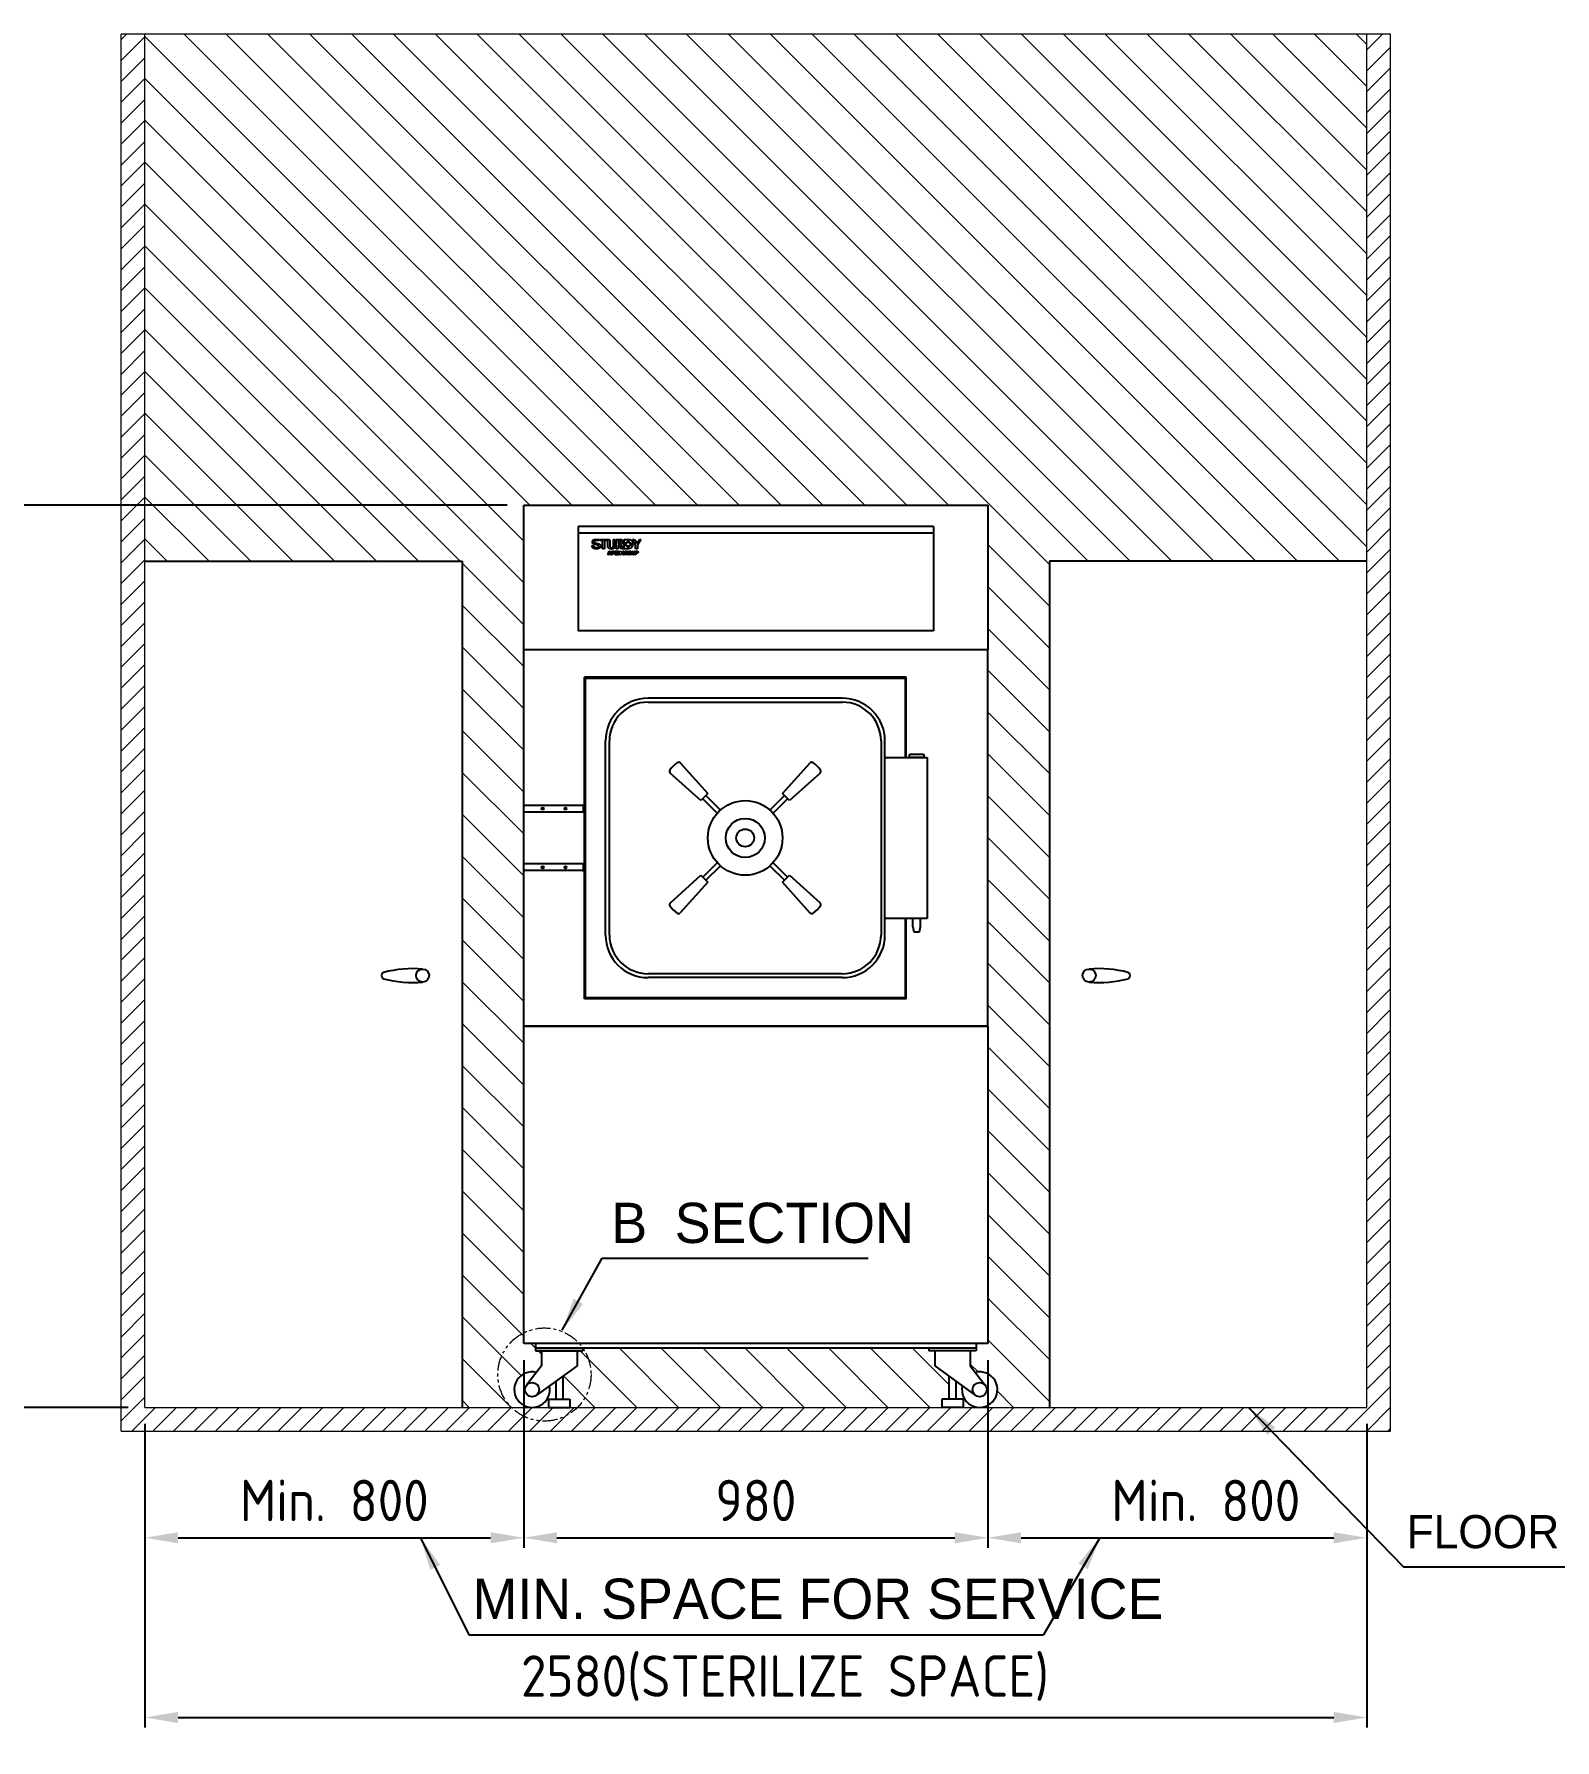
# Model space of a CAD drawing. Header units: millimetres. Extents: x -215875 to 27803, y -2277 to 9251.
# Drawn here: x 19072 to 22283, y 2044 to 5647 of the extents above; entities that cross this region are included whole.
import ezdxf

# ---------------------------------------------------------------- set-up
doc = ezdxf.new("R2010")
doc.units = ezdxf.units.MM
doc.header["$MEASUREMENT"] = 0
doc.linetypes.add('HIDDEN', pattern=[9.525, 6.35, -3.175])
doc.linetypes.add('PHANTOM2', pattern=[31.75, 15.875, -3.175, 3.175, -3.175, 3.175, -3.175])
doc.layers.get('0').update_dxf_attribs({"lineweight": 25})
for name, color, linetype, lineweight in [('D', 3, 'Continuous', 13), ('H', 2, 'HIDDEN', 15), ('S', 4, 'Continuous', 15)]:
    doc.layers.add(name, color=color, linetype=linetype, lineweight=lineweight)
doc.styles.get("Standard").update_dxf_attribs({"font": 'KAIU.TTF'})
doc.styles.add('STU25', font='isocp2.shx')
doc.dimstyles.new('STU25', dxfattribs={"dimscale": 35, "dimtxt": 2.5, "dimasz": 2, "dimexe": 0.6, "dimexo": 1, "dimgap": 1, "dimtad": 1, "dimdsep": 46, "dimtxsty": 'STU25', "dimcen": 2, "dimazin": 2, "dimtfac": 1, "dimtmove": 0, "dimatfit": 3, "dimfxl": 0, "dimtolj": 1, "dimtzin": 0, "dimarcsym": 0})
doc.dimstyles.new('STU25$7', dxfattribs={"dimscale": 35, "dimtxt": 2.5, "dimasz": 2, "dimexe": 1.25, "dimexo": 0.625, "dimgap": 1, "dimtad": 0, "dimdec": 4, "dimdsep": 46, "dimtxsty": 'STU25', "dimcen": 2.5, "dimazin": 2, "dimtfac": 1, "dimtdec": 4, "dimtmove": 0, "dimatfit": 3, "dimfxl": 0, "dimtolj": 1, "dimtzin": 0, "dimarcsym": 0})
pattern_1 = [(135, (204338.61, 3484.43), (-44.194174, -44.194174), [])]

# ---------------------------------------------------------------- blocks, each defined once
blk = doc.blocks.new('*D2')
at = {"layer": 'D', "color": 0, "lineweight": -2}
for p, q in [((19306.2, 2711.7), (19306.2, 2450.3)), ((20106.2, 2729.7), (20106.2, 2450.3)), ((19376.2, 2471.3), (20036.2, 2471.3))]:
    blk.add_line(p, q, dxfattribs=at)
at = {"layer": 'D', "color": 0}
for points in [[(19376.2, 2483), (19376.2, 2459.7), (19306.2, 2471.3)], [(20036.2, 2459.7), (20036.2, 2483), (20106.2, 2471.3)]]:
    blk.add_solid(points, dxfattribs=at)
at = {"layer": 'Defpoints', "color": 0}
for p in [(19306.2, 2746.7), (20106.2, 2764.7), (20106.2, 2471.3)]:
    blk.add_point(p, dxfattribs=at)
at = {"layer": 'D', "color": 0, "insert": (19706.2, 2550.1), "char_height": 87.5, "attachment_point": 5, "style": 'STU25'}
blk.add_mtext('\\A1;Min. 800', dxfattribs=at)
blk = doc.blocks.new('*D3')
at = {"layer": 'D', "color": 0, "lineweight": -2}
for p, q in [((21086.2, 2846.7), (21086.2, 2450.3)), ((21886.2, 2711.7), (21886.2, 2450.3)), ((21156.2, 2471.3), (21816.2, 2471.3))]:
    blk.add_line(p, q, dxfattribs=at)
at = {"layer": 'D', "color": 0}
for points in [[(21156.2, 2483), (21156.2, 2459.7), (21086.2, 2471.3)], [(21816.2, 2459.7), (21816.2, 2483), (21886.2, 2471.3)]]:
    blk.add_solid(points, dxfattribs=at)
at = {"layer": 'Defpoints', "color": 0}
for p in [(21086.2, 2881.7), (21886.2, 2746.7), (21886.2, 2471.3)]:
    blk.add_point(p, dxfattribs=at)
at = {"layer": 'D', "color": 0, "insert": (21546.2, 2550.1), "char_height": 87.5, "attachment_point": 5, "style": 'STU25'}
blk.add_mtext('\\A1;Min. 800', dxfattribs=at)
blk = doc.blocks.new('*D14')
at = {"layer": 'D', "color": 0, "lineweight": -2}
for p, q in [((20106.2, 2846.7), (20106.2, 2450.3)), ((21086.2, 2846.7), (21086.2, 2450.3)), ((20176.2, 2471.3), (21016.2, 2471.3))]:
    blk.add_line(p, q, dxfattribs=at)
at = {"layer": 'D', "color": 0}
for points in [[(20176.2, 2483), (20176.2, 2459.7), (20106.2, 2471.3)], [(21016.2, 2459.7), (21016.2, 2483), (21086.2, 2471.3)]]:
    blk.add_solid(points, dxfattribs=at)
at = {"layer": 'Defpoints', "color": 0}
for p in [(20106.2, 2881.7), (21086.2, 2881.7), (21086.2, 2471.3)]:
    blk.add_point(p, dxfattribs=at)
at = {"layer": 'D', "color": 0, "insert": (20596.2, 2550.1), "char_height": 87.5, "attachment_point": 5, "style": 'STU25'}
blk.add_mtext('\\A1;980', dxfattribs=at)
blk = doc.blocks.new('*D22')
at = {"layer": 'D', "color": 0, "lineweight": -2}
for p, q in [((20071.2, 4651.7), (19003.8, 4651.7)), ((19024.8, 4581.7), (19024.8, 2816.7)), ((19271.2, 2746.7), (19003.8, 2746.7))]:
    blk.add_line(p, q, dxfattribs=at)
at = {"layer": 'D', "color": 0}
for points in [[(19036.4, 4581.7), (19013.1, 4581.7), (19024.8, 4651.7)], [(19013.1, 2816.7), (19036.4, 2816.7), (19024.8, 2746.7)]]:
    blk.add_solid(points, dxfattribs=at)
at = {"layer": 'Defpoints', "color": 0}
for p in [(20106.2, 4651.7), (19024.8, 2746.7), (19306.2, 2746.7)]:
    blk.add_point(p, dxfattribs=at)
at = {"layer": 'D', "color": 0, "insert": (18946, 3699.2), "char_height": 87.5, "attachment_point": 5, "rotation": 90, "style": 'STU25'}
blk.add_mtext('\\A1;1905', dxfattribs=at)
blk = doc.blocks.new('*D24')
at = {"layer": 'D', "color": 0, "lineweight": -2}
for p, q in [((19306.2, 2711.7), (19306.2, 2070.8)), ((21886.2, 2711.7), (21886.2, 2070.8)), ((19376.2, 2091.8), (21816.2, 2091.8))]:
    blk.add_line(p, q, dxfattribs=at)
at = {"layer": 'D', "color": 0}
for points in [[(19376.2, 2103.5), (19376.2, 2080.2), (19306.2, 2091.8)], [(21816.2, 2080.2), (21816.2, 2103.5), (21886.2, 2091.8)]]:
    blk.add_solid(points, dxfattribs=at)
at = {"layer": 'Defpoints', "color": 0}
for p in [(19306.2, 2746.7), (21886.2, 2746.7), (21886.2, 2091.8)]:
    blk.add_point(p, dxfattribs=at)
at = {"layer": 'D', "color": 0, "insert": (20657.6, 2175), "char_height": 87.5, "attachment_point": 5, "style": 'STU25'}
blk.add_mtext('\\A1;{\\Fisocp2.shx;2580(STERILIZE SPACE)', dxfattribs=at)

msp = doc.modelspace()

# ---------------------------------------------------------------- hatches: boundary and pattern name
at = {"layer": 'D', "ltscale": 10}
h = msp.add_hatch(dxfattribs=at)
h.set_pattern_fill('ANSI31', color=256, scale=500, angle=90, style=0)
h.set_pattern_definition(pattern_1)
h.paths.add_polyline_path([(21886.195, 4756.7), (21886.195, 5646.7), (19306.195, 5646.7), (19306.195, 4533.635), (19976.195, 4533.635), (19976.195, 2746.7), (20123.695, 2746.7, -1.1342424), (20133.019, 2820.523), (20143.695, 2834.2), (20143.695, 2866.2), (20131.195, 2866.2), (20131.195, 2871.7), (20131.195, 2881.7), (20106.195, 2881.7), (20106.195, 3551.7), (20106.195, 3882.2), (20106.195, 3949.2), (20106.195, 4016.2), (20106.195, 4346.7), (20106.195, 4651.7), (21086.195, 4651.7), (21086.195, 4346.7), (21086.195, 3551.7), (21086.195, 2881.7), (21061.195, 2881.7), (21061.195, 2871.7), (21061.195, 2866.2), (21048.695, 2866.2), (21048.695, 2834.2), (21059.372, 2820.523, -1.1342424), (21068.695, 2746.7), (21216.195, 2746.7), (21216.195, 4533.635), (21886.195, 4533.635), (21886.195, 4746.7)])
h = msp.add_hatch(dxfattribs=at)
h.set_pattern_fill('ANSI31', color=256, scale=500, angle=90, style=0)
h.set_pattern_definition(pattern_1)
h.paths.add_polyline_path([(21003.695, 2763.7), (21003.695, 2812.571), (20973.695, 2834.2), (20973.695, 2866.2), (20961.195, 2866.2), (20961.195, 2871.7), (20231.195, 2871.7), (20231.195, 2866.2), (20218.695, 2866.2), (20218.695, 2834.2), (20188.695, 2812.571), (20188.695, 2763.7), (20203.695, 2763.7), (20203.695, 2746.7), (20988.695, 2746.7), (20988.695, 2763.7)])
at = {"layer": 'H'}
h = msp.add_hatch(dxfattribs=at)
h.set_pattern_fill('ANSI31', color=256, scale=250, style=0)
h.set_pattern_definition([(45, (216401.17, 3111.028), (-22.097087, 22.097087), [])])
h.paths.add_polyline_path([(21936.195, 2696.7), (21936.195, 5646.7), (21886.195, 5646.7), (21886.195, 2746.7), (20203.695, 2746.7), (20158.695, 2746.7), (19306.195, 2746.7), (19306.195, 5646.7), (19256.195, 5646.7), (19256.195, 2696.7)])

# ---------------------------------------------------------------- linework, layer by layer
for p, q in [((20106.195, 4651.7), (21086.195, 4651.7)), ((20106.195, 4346.7), (20106.195, 4651.7)), ((21086.195, 4651.7), (21086.195, 4346.7)), ((20221.195, 4606.7), (20221.195, 4386.7)), ((20971.195, 4606.7), (20221.195, 4606.7)), ((20971.195, 4592.693), (20221.195, 4592.693)), ((20324.255, 4575.827), (20324.253, 4571.96)), ((20328.944, 4575.827), (20324.255, 4575.827)), ((20328.944, 4571.995), (20328.944, 4575.827)), ((20971.195, 4606.7), (20971.195, 4386.7)), ((20283.74, 4547.308), (20286.382, 4554.811)), ((20284.834, 4547.308), (20283.74, 4547.308)), ((20285.601, 4549.424), (20284.834, 4547.308)), ((20289.023, 4549.424), (20285.601, 4549.424)), ((20287.205, 4554.064), (20285.856, 4550.212)), ((20285.856, 4550.212), (20288.739, 4550.212)), ((20286.382, 4554.811), (20288.157, 4554.811)), ((20287.39, 4554.064), (20287.205, 4554.064)), ((20288.739, 4550.212), (20287.39, 4554.064)), ((20288.157, 4554.811), (20290.841, 4547.308)), ((20289.762, 4547.308), (20289.023, 4549.424)), ((20290.841, 4547.308), (20289.762, 4547.308)), ((20298.27, 4547.308), (20298.27, 4554.811)), ((20298.27, 4554.811), (20303.738, 4554.811)), ((20303.738, 4547.308), (20298.27, 4547.308)), ((20303.738, 4554.011), (20299.364, 4554.011)), ((20299.364, 4554.011), (20299.364, 4551.675)), ((20299.364, 4551.675), (20303.411, 4551.675)), ((20303.411, 4550.876), (20299.364, 4550.876)), ((20299.364, 4550.876), (20299.364, 4548.108)), ((20299.364, 4548.108), (20303.738, 4548.108)), ((20303.411, 4551.675), (20303.411, 4550.876)), ((20303.738, 4554.811), (20303.738, 4554.011)), ((20303.738, 4548.108), (20303.738, 4547.308)), ((20304.037, 4547.308), (20306.65, 4551.075)), ((20305.287, 4547.308), (20304.037, 4547.308)), ((20306.65, 4551.075), (20304.052, 4554.811)), ((20304.052, 4554.811), (20305.273, 4554.811)), ((20305.273, 4554.811), (20307.247, 4551.865)), ((20307.261, 4550.276), (20305.287, 4547.308)), ((20307.247, 4551.865), (20309.264, 4554.811)), ((20309.249, 4547.308), (20307.261, 4550.276)), ((20310.471, 4554.811), (20307.858, 4551.086)), ((20307.858, 4551.086), (20310.499, 4547.308)), ((20310.499, 4547.308), (20309.249, 4547.308)), ((20309.264, 4554.811), (20310.471, 4554.811)), ((20324.253, 4571.96), (20320.552, 4571.952)), ((20320.552, 4571.952), (20320.552, 4567.328)), ((20320.552, 4567.328), (20324.277, 4567.328)), ((20324.277, 4567.328), (20324.277, 4563.603)), ((20324.277, 4563.603), (20328.923, 4563.603)), ((20328.923, 4563.603), (20328.923, 4567.349)), ((20328.923, 4567.349), (20332.734, 4567.349)), ((20332.734, 4571.995), (20328.944, 4571.995)), ((20332.734, 4567.349), (20332.734, 4571.995)), ((19306.195, 4533.635), (19976.195, 4533.635)), ((19976.195, 4533.635), (19976.195, 2746.7)), ((21216.195, 4533.635), (21216.195, 2746.7)), ((21886.195, 4533.635), (21216.195, 4533.635)), ((20971.195, 4386.7), (20221.195, 4386.7)), ((21086.195, 4346.7), (20106.195, 4346.7)), ((21086.195, 4346.7), (20106.195, 4346.7)), ((20106.195, 3551.7), (20106.195, 4346.7)), ((21086.195, 3551.7), (21086.195, 4346.7)), ((20913.195, 4288.7), (20234.195, 4288.7)), ((20234.195, 3609.7), (20234.195, 4288.7)), ((20913.195, 4119.2), (20913.195, 4288.7)), ((20778.695, 4244.2), (20368.695, 4244.2)), ((20368.695, 4235.9), (20778.695, 4235.9)), ((20278.695, 3744.2), (20278.695, 4154.2)), ((20286.995, 3744.2), (20286.995, 4154.2)), ((20860.395, 4154.2), (20860.395, 3744.2)), ((20868.695, 3744.2), (20868.695, 4154.2)), ((20436.627, 4107.482), (20494.963, 4042.782)), ((20652.428, 4042.782), (20710.764, 4107.482)), ((20868.695, 4119.2), (20958.195, 4119.2)), ((20920.695, 4125.7), (20921.195, 4126.2)), ((20920.695, 4119.7), (20920.695, 4125.7)), ((20921.195, 4119.2), (20920.695, 4119.7)), ((20921.195, 4126.2), (20950.195, 4126.2)), ((20950.195, 4119.2), (20921.195, 4119.2)), ((20950.195, 4126.2), (20950.695, 4125.7)), ((20950.695, 4119.7), (20950.195, 4119.2)), ((20950.695, 4125.7), (20950.695, 4119.7)), ((20958.195, 4119.2), (20958.195, 3779.2)), ((20480.114, 4027.932), (20415.414, 4086.269)), ((20731.977, 4086.269), (20667.277, 4027.932)), ((20494.963, 4042.782), (20480.114, 4027.932)), ((20521.471, 4008.142), (20490.897, 4038.716)), ((20656.493, 4038.716), (20625.92, 4008.142)), ((20667.277, 4027.932), (20652.428, 4042.782)), ((20106.195, 3882.2), (20106.195, 4016.2)), ((20106.195, 4004.2), (20234.195, 4004.2)), ((20108.195, 4018.2), (20230.195, 4018.2)), ((20232.195, 4004.2), (20232.195, 4016.2)), ((20484.18, 4031.998), (20514.753, 4001.425)), ((20632.637, 4001.425), (20663.211, 4031.998)), ((20234.195, 3894.2), (20106.195, 3894.2)), ((20232.195, 3882.2), (20232.195, 3894.2)), ((20514.753, 3896.976), (20484.18, 3866.402)), ((20663.211, 3866.402), (20632.637, 3896.976)), ((20230.195, 3880.2), (20108.195, 3880.2)), ((20415.798, 3812.478), (20480.114, 3870.468)), ((20494.963, 3855.619), (20436.627, 3790.919)), ((20480.114, 3870.468), (20494.963, 3855.619)), ((20490.897, 3859.685), (20521.471, 3890.258)), ((20625.92, 3890.258), (20656.493, 3859.685)), ((20652.428, 3855.619), (20667.277, 3870.468)), ((20710.417, 3791.303), (20652.428, 3855.619)), ((20667.277, 3870.468), (20731.977, 3812.132)), ((20958.195, 3779.2), (20868.695, 3779.2)), ((20913.195, 3609.7), (20913.195, 3779.2)), ((20927.695, 3761.2), (20927.695, 3779.2)), ((20927.695, 3761.2), (20929.695, 3751.2)), ((20929.695, 3751.2), (20941.695, 3751.2)), ((20941.695, 3751.2), (20943.695, 3761.2)), ((20943.695, 3761.2), (20943.695, 3779.2)), ((20778.695, 3662.5), (20368.695, 3662.5)), ((20778.695, 3654.2), (20368.695, 3654.2)), ((20913.195, 3609.7), (20234.195, 3609.7)), ((21086.195, 3551.7), (20106.195, 3551.7)), ((20106.195, 3551.7), (21086.195, 3551.7)), ((20106.195, 2881.7), (20106.195, 3551.7)), ((21086.195, 3551.7), (21086.195, 2881.7)), ((21086.195, 2881.7), (20106.195, 2881.7)), ((20131.195, 2881.7), (20131.195, 2871.7)), ((21061.195, 2871.7), (20131.195, 2871.7)), ((20131.195, 2871.7), (20231.195, 2871.7)), ((20131.195, 2871.7), (20131.195, 2866.2)), ((20131.195, 2866.2), (20231.195, 2866.2)), ((20143.695, 2866.2), (20143.695, 2834.2)), ((20218.695, 2866.2), (20218.695, 2834.2)), ((20231.195, 2871.7), (20231.195, 2866.2)), ((21061.195, 2871.7), (20961.195, 2871.7)), ((20961.195, 2871.7), (20961.195, 2866.2)), ((21061.195, 2866.2), (20961.195, 2866.2)), ((20973.695, 2866.2), (20973.695, 2834.2)), ((21048.695, 2866.2), (21048.695, 2834.2)), ((21061.195, 2881.7), (21061.195, 2871.7)), ((21061.195, 2871.7), (21061.195, 2866.2)), ((20143.695, 2834.2), (20111.871, 2793.43)), ((20218.695, 2834.2), (20132.468, 2772.033)), ((20188.695, 2812.571), (20188.695, 2763.7)), ((20973.695, 2834.2), (21059.923, 2772.033)), ((21003.695, 2812.571), (21003.695, 2763.7)), ((21048.695, 2834.2), (21080.52, 2793.43)), ((20173.695, 2801.757), (20173.695, 2763.7)), ((21018.695, 2801.757), (21018.695, 2763.7)), ((20158.695, 2763.7), (20158.695, 2746.7)), ((20158.695, 2763.7), (20203.695, 2763.7)), ((20158.695, 2746.7), (20203.695, 2746.7)), ((20203.695, 2763.7), (20203.695, 2746.7)), ((21033.695, 2763.7), (20988.695, 2763.7)), ((20988.695, 2763.7), (20988.695, 2746.7)), ((21033.695, 2746.7), (20988.695, 2746.7)), ((21033.695, 2763.7), (21033.695, 2746.7))]:
    msp.add_line(p, q)
msp.add_lwpolyline([(20911.195, 3779.2), (20911.195, 3611.7), (20236.195, 3611.7), (20236.195, 4286.7), (20911.195, 4286.7), (20911.195, 4119.2)])
for centre, radius in [((20146.195, 4011.2), 2.25), ((20194.195, 4011.2), 2.25), ((20573.695, 3949.2), 78.75), ((20573.695, 3949.2), 41.25), ((20573.695, 3949.2), 18.75), ((20146.195, 3887.2), 2.25), ((20194.195, 3887.2), 2.25), ((19892.572, 3658.533), 13.838), ((21299.819, 3658.533), 13.838), ((20123.695, 2784.2), 15), ((21068.695, 2784.2), 15)]:
    msp.add_circle(centre, radius)
for centre, radius, start, end in [((20368.695, 4154.2), 90, 90, 180), ((20368.695, 4154.2), 81.7, 90, 180), ((20778.695, 4154.2), 90, 0, 90), ((20778.695, 4154.2), 81.7, 0, 90), ((20461.215, 4061.681), 55.773, 123.647115, 146.352885), ((20433.087, 4103.942), 5.007, 39.078128, 123.647115), ((20714.304, 4103.942), 5.007, 56.352885, 135), ((20686.176, 4061.681), 55.773, 33.647115, 56.352885), ((20418.954, 4089.809), 5.007, 146.352885, 225), ((20728.437, 4089.809), 5.007, 309.078128, 33.647115), ((20108.195, 4016.2), 2, 90, 180), ((20230.195, 4016.2), 2, 0, 90), ((20108.195, 3882.2), 2, 180, 270), ((20230.195, 3882.2), 2, 270, 0), ((20418.954, 3808.592), 5.007, 129.078078, 213.647115), ((20461.215, 3836.72), 55.773, 213.647115, 236.352885), ((20433.087, 3794.459), 5.007, 236.352885, 315), ((20714.304, 3794.459), 5.007, 219.078078, 303.647115), ((20686.176, 3836.72), 55.773, 303.647115, 326.352885), ((20728.437, 3808.592), 5.007, 326.352885, 45), ((20368.695, 3744.2), 90, 180, 270), ((20368.695, 3744.2), 81.7, 180, 270), ((20778.695, 3744.2), 90, 270, 0), ((20778.695, 3744.2), 81.7, 270, 0), ((19813.556, 3658.533), 7.438, 92.871294, 267.128706), ((19872.942, 3420.651), 252.485, 85.540935, 104.343446), ((19872.942, 3896.416), 252.485, 255.656554, 274.459065), ((21319.449, 3420.651), 252.485, 75.656554, 94.459065), ((21319.449, 3896.416), 252.485, 265.540935, 284.343446), ((21378.835, 3658.533), 7.438, 272.871294, 87.128706), ((20123.695, 2784.2), 37.5, 75.603503, 12.212234), ((21068.695, 2784.2), 37.5, 167.787766, 104.396497)]:
    msp.add_arc(centre, radius, start, end)
for points, knots in [([(20251.296, 4572.693), (20251.142, 4573.184), (20251.065, 4573.683), (20251.065, 4574.193), (20251.065, 4575.174), (20251.296, 4576.023), (20251.76, 4576.742)], [15, 15, 15, 15, 16, 16, 16, 17, 17, 17, 17]), ([(20255.315, 4575.828), (20255.058, 4575.501), (20254.929, 4575.092), (20254.929, 4574.602), (20254.929, 4573.91), (20255.17, 4573.371), (20255.655, 4572.979)], [25, 25, 25, 25, 26, 26, 26, 27, 27, 27, 27]), ([(20255.948, 4579.515), (20256.917, 4579.741), (20258.237, 4579.748), (20259.226, 4579.748), (20260.38, 4579.748), (20264.58, 4579.748), (20264.58, 4579.748)], [19, 19, 19, 19, 20, 20, 20, 21, 21, 21, 21]), ([(20309.995, 4571.808), (20310.653, 4572.556), (20310.987, 4573.4), (20310.987, 4574.343), (20310.987, 4575.162), (20310.718, 4575.813), (20310.186, 4576.294)], [2, 2, 2, 2, 3, 3, 3, 4, 4, 4, 4]), ([(20314.438, 4577.437), (20314.9, 4576.659), (20315.133, 4575.78), (20315.133, 4574.801), (20315.133, 4573.633), (20314.793, 4572.529), (20314.121, 4571.491)], [4, 4, 4, 4, 5, 5, 5, 6, 6, 6, 6]), ([(20262.658, 4559.867), (20261.607, 4559.64), (20260.534, 4559.526), (20259.443, 4559.526), (20258.185, 4559.526), (20257, 4559.663), (20255.888, 4559.935)], [39, 39, 39, 39, 40, 40, 40, 41, 41, 41, 41]), ([(20257.511, 4562.538), (20258.18, 4562.384), (20258.907, 4562.306), (20259.69, 4562.306), (20260.534, 4562.306), (20261.256, 4562.393), (20261.854, 4562.566)], [3, 3, 3, 3, 4, 4, 4, 5, 5, 5, 5]), ([(20264.11, 4564.174), (20264.276, 4564.529), (20264.358, 4564.887), (20264.358, 4565.251), (20264.358, 4565.996), (20264.168, 4566.546), (20263.786, 4566.901)], [7, 7, 7, 7, 8, 8, 8, 9, 9, 9, 9]), ([(20267.96, 4567.159), (20268.135, 4566.65), (20268.223, 4566.14), (20268.223, 4565.633), (20268.223, 4564.542), (20267.97, 4563.61), (20267.465, 4562.839)], [35, 35, 35, 35, 36, 36, 36, 37, 37, 37, 37]), ([(20295.863, 4560.141), (20294.767, 4559.567), (20293.375, 4559.279), (20291.695, 4559.279), (20290.038, 4559.279), (20288.619, 4559.547), (20287.43, 4560.08)], [13, 13, 13, 13, 14, 14, 14, 15, 15, 15, 15]), ([(20288.845, 4563.092), (20289.599, 4562.37), (20290.573, 4562.009), (20291.769, 4562.009), (20292.948, 4562.009), (20293.886, 4562.366), (20294.583, 4563.078)], [5, 5, 5, 5, 6, 6, 6, 7, 7, 7, 7]), ([(20313.994, 4552.896), (20313.994, 4553.538), (20314.576, 4554.885), (20316.863, 4554.885), (20319.078, 4554.885), (20319.717, 4553.601), (20319.717, 4552.886)], [2, 2, 2, 2, 3, 3, 3, 4, 4, 4, 4]), ([(20318.624, 4552.886), (20318.624, 4553.917), (20317.431, 4554.096), (20316.863, 4554.096), (20316.281, 4554.096), (20315.088, 4553.917), (20315.088, 4552.875)], [5, 5, 5, 5, 6, 6, 6, 7, 7, 7, 7]), ([(20315.088, 4549.234), (20315.088, 4548.171), (20316.281, 4548.003), (20316.863, 4548.003), (20317.431, 4548.003), (20318.624, 4548.171), (20318.624, 4549.234)], [8, 8, 8, 8, 9, 9, 9, 10, 10, 10, 10]), ([(20328, 4552.896), (20328, 4553.57), (20328.582, 4554.885), (20330.868, 4554.885), (20333.084, 4554.885), (20333.723, 4553.57), (20333.723, 4552.886)], [2, 2, 2, 2, 3, 3, 3, 4, 4, 4, 4]), ([(20332.629, 4552.875), (20332.629, 4553.927), (20331.436, 4554.096), (20330.868, 4554.096), (20330.286, 4554.096), (20329.093, 4553.927), (20329.093, 4552.875)], [0, 0, 0, 0, 1, 1, 1, 2, 2, 2, 2]), ([(20329.093, 4549.234), (20329.093, 4548.171), (20330.286, 4548.003), (20330.868, 4548.003), (20331.436, 4548.003), (20332.629, 4548.171), (20332.629, 4549.234)], [3, 3, 3, 3, 4, 4, 4, 5, 5, 5, 5]), ([(20336.025, 4549.234), (20336.025, 4548.171), (20337.232, 4548.003), (20337.8, 4548.003), (20338.382, 4548.003), (20339.575, 4548.171), (20339.575, 4549.234)], [4, 4, 4, 4, 5, 5, 5, 6, 6, 6, 6])]:
    msp.add_open_spline(points, degree=3, knots=knots)
for points in [[(20251.76, 4576.742), (20252.224, 4577.459), (20252.837, 4578.054), (20253.599, 4578.527)], [(20253.599, 4578.527), (20254.362, 4578.999), (20254.98, 4579.286), (20255.948, 4579.515)], [(20256.29, 4576.605), (20255.897, 4576.413), (20255.573, 4576.156), (20255.315, 4575.828)], [(20257.569, 4576.94), (20257.098, 4576.842), (20256.681, 4576.796), (20256.29, 4576.605)], [(20264.567, 4577.033), (20264.567, 4577.033), (20258.204, 4577.072), (20257.569, 4576.94)], [(20264.58, 4579.748), (20264.58, 4579.748), (20264.567, 4577.033), (20264.567, 4577.033)], [(20265.759, 4576.992), (20265.759, 4576.992), (20265.759, 4579.748), (20265.759, 4579.748)], [(20265.759, 4579.748), (20265.759, 4579.748), (20284.193, 4579.748), (20284.193, 4579.748)], [(20272.135, 4576.992), (20272.135, 4576.992), (20265.759, 4576.992), (20265.759, 4576.992)], [(20272.135, 4559.779), (20272.135, 4559.779), (20272.135, 4576.992), (20272.135, 4576.992)], [(20281.319, 4576.992), (20281.319, 4576.992), (20276.283, 4576.992), (20276.283, 4576.992)], [(20276.283, 4576.992), (20276.283, 4576.992), (20276.283, 4559.779), (20276.283, 4559.779)], [(20281.868, 4576.992), (20281.868, 4576.992), (20281.319, 4576.992), (20281.319, 4576.992)], [(20283.107, 4576.619), (20282.477, 4577.089), (20281.868, 4576.992), (20281.868, 4576.992)], [(20283.571, 4575.517), (20283.506, 4575.971), (20283.372, 4576.421), (20283.107, 4576.619)], [(20283.571, 4579.748), (20283.571, 4579.748), (20284.969, 4579.748), (20284.969, 4579.748)], [(20283.571, 4567.523), (20283.571, 4567.523), (20283.571, 4571.984), (20283.571, 4575.517)], [(20284.969, 4579.748), (20284.969, 4579.748), (20286.122, 4579.824), (20287.015, 4578.835)], [(20287.015, 4578.835), (20287.83, 4577.933), (20287.72, 4576.823), (20287.72, 4576.823)], [(20287.72, 4576.823), (20287.72, 4576.823), (20287.72, 4567.495), (20287.72, 4567.495)], [(20295.63, 4567.199), (20295.63, 4567.199), (20295.63, 4579.748), (20295.63, 4579.748)], [(20295.63, 4579.748), (20295.63, 4579.748), (20299.251, 4579.748), (20299.251, 4579.748)], [(20299.251, 4579.748), (20299.251, 4579.748), (20299.251, 4567.483), (20299.251, 4567.483)], [(20301.59, 4559.779), (20301.59, 4559.779), (20301.59, 4579.748), (20301.59, 4579.748)], [(20301.59, 4579.748), (20301.59, 4579.748), (20309.053, 4579.748), (20309.053, 4579.748)], [(20306.942, 4577.017), (20306.942, 4577.017), (20305.496, 4577.017), (20305.496, 4577.017)], [(20305.496, 4577.017), (20305.496, 4577.017), (20305.496, 4570.686), (20305.496, 4570.686)], [(20310.186, 4576.294), (20309.655, 4576.774), (20308.572, 4577.017), (20306.942, 4577.017)], [(20309.053, 4579.748), (20310.583, 4579.748), (20311.745, 4579.557), (20312.546, 4579.177)], [(20312.546, 4579.177), (20313.343, 4578.793), (20313.975, 4578.214), (20314.438, 4577.437)], [(20318.156, 4579.748), (20318.156, 4579.748), (20323.024, 4579.724), (20324.887, 4579.756)], [(20318.156, 4559.779), (20318.156, 4559.779), (20318.156, 4579.748), (20318.156, 4579.748)], [(20324.887, 4579.756), (20326.75, 4579.788), (20330.09, 4579.788), (20332.121, 4578.643)], [(20332.121, 4578.643), (20334.153, 4577.498), (20335.839, 4574.875), (20336.16, 4572.274)], [(20342.36, 4568.146), (20342.36, 4568.146), (20335.648, 4579.748), (20335.648, 4579.748)], [(20335.648, 4579.748), (20335.648, 4579.748), (20337.243, 4579.748), (20337.243, 4579.748)], [(20337.243, 4579.748), (20337.243, 4579.748), (20338.797, 4579.815), (20339.949, 4579.218)], [(20339.949, 4579.218), (20341.101, 4578.619), (20341.472, 4577.606), (20341.472, 4577.606)], [(20341.472, 4577.606), (20341.472, 4577.606), (20345.108, 4571.322), (20345.108, 4571.322)], [(20345.108, 4571.322), (20345.108, 4571.322), (20350.186, 4579.748), (20350.186, 4579.748)], [(20353.482, 4579.748), (20353.482, 4579.748), (20346.507, 4568.171), (20346.507, 4568.171)], [(20350.186, 4579.748), (20350.186, 4579.748), (20353.482, 4579.748), (20353.482, 4579.748)], [(20251.003, 4563.357), (20250.509, 4564.238), (20250.249, 4565.278), (20250.229, 4566.478)], [(20250.229, 4566.478), (20250.229, 4566.478), (20254.095, 4566.478), (20254.095, 4566.478)], [(20252.981, 4561.189), (20252.156, 4561.752), (20251.497, 4562.475), (20251.003, 4563.357)], [(20252.085, 4571.303), (20251.713, 4571.739), (20251.45, 4572.202), (20251.296, 4572.693)], [(20253.585, 4570.116), (20252.955, 4570.472), (20252.456, 4570.867), (20252.085, 4571.303)], [(20255.888, 4559.935), (20254.775, 4560.208), (20253.805, 4560.625), (20252.981, 4561.189)], [(20255.95, 4569.258), (20255.001, 4569.476), (20254.213, 4569.763), (20253.585, 4570.116)], [(20254.095, 4566.478), (20254.095, 4565.733), (20254.238, 4565.096), (20254.527, 4564.569)], [(20254.527, 4564.569), (20254.815, 4564.042), (20255.217, 4563.61), (20255.733, 4563.274)], [(20255.655, 4572.979), (20256.14, 4572.589), (20256.773, 4572.293), (20257.557, 4572.094)], [(20255.733, 4563.274), (20256.248, 4562.937), (20256.84, 4562.693), (20257.511, 4562.538)], [(20259.799, 4568.372), (20258.757, 4568.599), (20257.474, 4568.895), (20255.95, 4569.258)], [(20257.557, 4572.094), (20257.639, 4572.076), (20257.963, 4571.998), (20258.53, 4571.861)], [(20258.53, 4571.861), (20259.097, 4571.725), (20259.731, 4571.576), (20260.432, 4571.412)], [(20262.534, 4567.65), (20261.75, 4567.904), (20260.839, 4568.145), (20259.799, 4568.372)], [(20260.432, 4571.412), (20261.132, 4571.248), (20261.818, 4571.089), (20262.488, 4570.934)], [(20261.854, 4562.566), (20262.451, 4562.738), (20262.937, 4562.961), (20263.307, 4563.234)], [(20262.488, 4570.934), (20263.158, 4570.78), (20263.637, 4570.666), (20263.925, 4570.593)], [(20263.786, 4566.901), (20263.405, 4567.254), (20262.987, 4567.503), (20262.534, 4567.65)], [(20265.471, 4560.944), (20264.646, 4560.452), (20263.709, 4560.094), (20262.658, 4559.867)], [(20263.307, 4563.234), (20263.679, 4563.506), (20263.946, 4563.82), (20264.11, 4564.174)], [(20263.925, 4570.593), (20264.646, 4570.394), (20265.275, 4570.121), (20265.812, 4569.776)], [(20267.465, 4562.839), (20266.961, 4562.066), (20266.295, 4561.435), (20265.471, 4560.944)], [(20265.812, 4569.776), (20266.348, 4569.431), (20266.795, 4569.036), (20267.156, 4568.591)], [(20267.156, 4568.591), (20267.517, 4568.145), (20267.784, 4567.668), (20267.96, 4567.159)], [(20276.283, 4559.779), (20276.283, 4559.779), (20272.135, 4559.779), (20272.135, 4559.779)], [(20284.61, 4562.469), (20283.92, 4563.525), (20283.571, 4565.211), (20283.571, 4567.523)], [(20287.43, 4560.08), (20286.245, 4560.614), (20285.303, 4561.411), (20284.61, 4562.469)], [(20287.72, 4567.495), (20287.72, 4565.28), (20288.096, 4563.811), (20288.845, 4563.092)], [(20291.552, 4547.308), (20291.552, 4547.308), (20291.552, 4554.811), (20291.552, 4554.811)], [(20291.552, 4554.811), (20291.552, 4554.811), (20294.549, 4554.811), (20294.549, 4554.811)], [(20292.646, 4547.308), (20292.646, 4547.308), (20291.552, 4547.308), (20291.552, 4547.308)], [(20294.52, 4554.011), (20294.52, 4554.011), (20292.646, 4554.011), (20292.646, 4554.011)], [(20292.646, 4554.011), (20292.646, 4554.011), (20292.646, 4551.065), (20292.646, 4551.065)], [(20292.646, 4551.065), (20292.646, 4551.065), (20294.549, 4551.065), (20294.549, 4551.065)], [(20294.605, 4550.265), (20294.605, 4550.265), (20292.646, 4550.265), (20292.646, 4550.265)], [(20292.646, 4550.265), (20292.646, 4550.265), (20292.646, 4547.308), (20292.646, 4547.308)], [(20296.182, 4552.801), (20296.182, 4553.864), (20295.117, 4554.011), (20294.52, 4554.011)], [(20294.549, 4554.811), (20296.835, 4554.811), (20297.275, 4553.464), (20297.275, 4552.823)], [(20294.549, 4551.065), (20295.145, 4551.065), (20296.182, 4551.223), (20296.182, 4552.286)], [(20294.583, 4563.078), (20295.282, 4563.79), (20295.63, 4565.163), (20295.63, 4567.199)], [(20297.275, 4552.275), (20297.275, 4551.612), (20296.835, 4550.265), (20294.605, 4550.265)], [(20298.379, 4562.509), (20297.8, 4561.508), (20296.96, 4560.718), (20295.863, 4560.141)], [(20296.182, 4552.286), (20296.182, 4552.286), (20296.182, 4552.801), (20296.182, 4552.801)], [(20297.275, 4552.823), (20297.275, 4552.823), (20297.275, 4552.275), (20297.275, 4552.275)], [(20299.251, 4567.483), (20299.251, 4565.17), (20298.959, 4563.513), (20298.379, 4562.509)], [(20305.496, 4559.779), (20305.496, 4559.779), (20301.59, 4559.779), (20301.59, 4559.779)], [(20305.496, 4570.686), (20305.496, 4570.686), (20306.444, 4570.686), (20306.444, 4570.686)], [(20307.752, 4567.956), (20307.752, 4567.956), (20305.496, 4567.956), (20305.496, 4567.956)], [(20305.496, 4567.956), (20305.496, 4567.956), (20305.496, 4559.779), (20305.496, 4559.779)], [(20306.444, 4570.686), (20308.15, 4570.686), (20309.334, 4571.06), (20309.995, 4571.808)], [(20312.727, 4559.779), (20312.727, 4559.779), (20307.752, 4567.956), (20307.752, 4567.956)], [(20314.121, 4571.491), (20313.446, 4570.454), (20312.494, 4569.661), (20311.264, 4569.114)], [(20311.264, 4569.114), (20311.264, 4569.114), (20317.779, 4559.779), (20317.779, 4559.779)], [(20317.779, 4559.779), (20317.779, 4559.779), (20312.727, 4559.779), (20312.727, 4559.779)], [(20313.994, 4549.234), (20313.994, 4549.234), (20313.994, 4552.896), (20313.994, 4552.896)], [(20316.835, 4547.214), (20314.605, 4547.214), (20313.994, 4548.571), (20313.994, 4549.234)], [(20315.088, 4552.875), (20315.088, 4552.875), (20315.088, 4549.234), (20315.088, 4549.234)], [(20316.536, 4550.644), (20316.536, 4550.644), (20316.536, 4551.444), (20316.536, 4551.444)], [(20316.536, 4551.444), (20316.536, 4551.444), (20319.717, 4551.444), (20319.717, 4551.444)], [(20318.624, 4550.644), (20318.624, 4550.644), (20316.536, 4550.644), (20316.536, 4550.644)], [(20319.717, 4549.223), (20319.717, 4548.561), (20319.092, 4547.214), (20316.835, 4547.214)], [(20325.112, 4559.779), (20323.841, 4559.73), (20318.156, 4559.779), (20318.156, 4559.779)], [(20319.717, 4552.886), (20319.717, 4552.886), (20318.624, 4552.886), (20318.624, 4552.886)], [(20318.624, 4549.234), (20318.624, 4549.234), (20318.624, 4550.644), (20318.624, 4550.644)], [(20319.717, 4551.444), (20319.717, 4551.444), (20319.717, 4549.223), (20319.717, 4549.223)], [(20321.068, 4547.308), (20321.068, 4547.308), (20321.068, 4554.811), (20321.068, 4554.811)], [(20321.068, 4554.811), (20321.068, 4554.811), (20324.064, 4554.811), (20324.064, 4554.811)], [(20322.161, 4547.308), (20322.161, 4547.308), (20321.068, 4547.308), (20321.068, 4547.308)], [(20324.036, 4554.011), (20324.036, 4554.011), (20322.161, 4554.011), (20322.161, 4554.011)], [(20322.161, 4554.011), (20322.161, 4554.011), (20322.161, 4551.276), (20322.161, 4551.276)], [(20322.161, 4551.276), (20322.161, 4551.276), (20324.064, 4551.276), (20324.064, 4551.276)], [(20323.823, 4550.476), (20323.823, 4550.476), (20322.161, 4550.476), (20322.161, 4550.476)], [(20322.161, 4550.476), (20322.161, 4550.476), (20322.161, 4547.308), (20322.161, 4547.308)], [(20325.811, 4547.308), (20325.811, 4547.308), (20323.823, 4550.476), (20323.823, 4550.476)], [(20325.712, 4552.801), (20325.712, 4553.864), (20324.632, 4554.011), (20324.036, 4554.011)], [(20324.064, 4554.811), (20326.351, 4554.811), (20326.805, 4553.475), (20326.805, 4552.833)], [(20324.064, 4551.276), (20324.661, 4551.276), (20325.712, 4551.433), (20325.712, 4552.486)], [(20326.805, 4552.475), (20326.805, 4551.917), (20326.465, 4550.876), (20324.973, 4550.549)], [(20324.973, 4550.549), (20324.973, 4550.549), (20327.047, 4547.308), (20327.047, 4547.308)], [(20334.426, 4563.506), (20331.886, 4559.651), (20327.617, 4559.877), (20325.112, 4559.779)], [(20325.712, 4552.486), (20325.712, 4552.486), (20325.712, 4552.801), (20325.712, 4552.801)], [(20327.047, 4547.308), (20327.047, 4547.308), (20325.811, 4547.308), (20325.811, 4547.308)], [(20326.805, 4552.833), (20326.805, 4552.833), (20326.805, 4552.475), (20326.805, 4552.475)], [(20328, 4549.234), (20328, 4549.234), (20328, 4552.896), (20328, 4552.896)], [(20330.854, 4547.214), (20328.624, 4547.214), (20328, 4548.539), (20328, 4549.234)], [(20329.093, 4552.875), (20329.093, 4552.875), (20329.093, 4549.234), (20329.093, 4549.234)], [(20333.723, 4549.223), (20333.723, 4548.529), (20333.126, 4547.214), (20330.854, 4547.214)], [(20332.629, 4549.234), (20332.629, 4549.234), (20332.629, 4552.875), (20332.629, 4552.875)], [(20333.723, 4552.886), (20333.723, 4552.886), (20333.723, 4549.223), (20333.723, 4549.223)], [(20336.16, 4572.274), (20336.481, 4569.672), (20336.224, 4566.236), (20334.426, 4563.506)], [(20334.931, 4549.234), (20334.931, 4549.234), (20334.931, 4554.811), (20334.931, 4554.811)], [(20334.931, 4554.811), (20334.931, 4554.811), (20336.025, 4554.811), (20336.025, 4554.811)], [(20337.814, 4547.214), (20335.513, 4547.214), (20334.931, 4548.529), (20334.931, 4549.234)], [(20336.025, 4554.811), (20336.025, 4554.811), (20336.025, 4549.234), (20336.025, 4549.234)], [(20340.668, 4549.223), (20340.668, 4548.519), (20340.1, 4547.214), (20337.814, 4547.214)], [(20339.575, 4549.234), (20339.575, 4549.234), (20339.575, 4554.811), (20339.575, 4554.811)], [(20339.575, 4554.811), (20339.575, 4554.811), (20340.668, 4554.811), (20340.668, 4554.811)], [(20340.668, 4554.811), (20340.668, 4554.811), (20340.668, 4549.223), (20340.668, 4549.223)], [(20342.019, 4547.308), (20342.019, 4547.308), (20342.019, 4554.811), (20342.019, 4554.811)], [(20342.019, 4554.811), (20342.019, 4554.811), (20345.015, 4554.811), (20345.015, 4554.811)], [(20343.112, 4547.308), (20343.112, 4547.308), (20342.019, 4547.308), (20342.019, 4547.308)], [(20342.36, 4559.779), (20342.36, 4559.779), (20342.36, 4568.146), (20342.36, 4568.146)], [(20346.507, 4559.779), (20346.507, 4559.779), (20342.36, 4559.779), (20342.36, 4559.779)], [(20344.987, 4554.011), (20344.987, 4554.011), (20343.112, 4554.011), (20343.112, 4554.011)], [(20343.112, 4554.011), (20343.112, 4554.011), (20343.112, 4551.065), (20343.112, 4551.065)], [(20343.112, 4551.065), (20343.112, 4551.065), (20345.015, 4551.065), (20345.015, 4551.065)], [(20345.072, 4550.265), (20345.072, 4550.265), (20343.112, 4550.265), (20343.112, 4550.265)], [(20343.112, 4550.265), (20343.112, 4550.265), (20343.112, 4547.308), (20343.112, 4547.308)], [(20346.648, 4552.801), (20346.648, 4553.864), (20345.583, 4554.011), (20344.987, 4554.011)], [(20345.015, 4554.811), (20347.302, 4554.811), (20347.742, 4553.464), (20347.742, 4552.823)], [(20345.015, 4551.065), (20345.612, 4551.065), (20346.648, 4551.223), (20346.648, 4552.286)], [(20347.742, 4552.275), (20347.742, 4551.612), (20347.302, 4550.265), (20345.072, 4550.265)], [(20346.507, 4568.171), (20346.507, 4568.171), (20346.507, 4559.779), (20346.507, 4559.779)], [(20346.648, 4552.286), (20346.648, 4552.286), (20346.648, 4552.801), (20346.648, 4552.801)], [(20347.742, 4552.823), (20347.742, 4552.823), (20347.742, 4552.275), (20347.742, 4552.275)]]:
    msp.add_open_spline(points, degree=3)
at = {"layer": 'D', "color": 11, "linetype": 'PHANTOM2', "ltscale": 2}
msp.add_circle((20149.848, 2816.039), 98.378, dxfattribs=at)
at = {"layer": 'S'}
for p, q in [((19256.195, 2696.7), (19256.195, 5646.7)), ((21936.195, 5646.7), (19256.195, 5646.7)), ((19306.195, 2746.7), (19306.195, 5646.7)), ((21886.195, 2746.7), (21886.195, 5646.7)), ((21936.195, 2696.7), (21936.195, 5646.7)), ((21886.195, 4746.7), (21886.195, 4756.7)), ((19306.195, 2746.7), (21886.195, 2746.7)), ((19256.195, 2696.7), (21936.195, 2696.7))]:
    msp.add_line(p, q, dxfattribs=at)

# ---------------------------------------------------------------- texts
at = {"layer": 'D', "attachment_point": 1}
for s, insert, char_height in [('{\\FARISOP2.SHX|c0;{\\C3;B\\f標楷體|b0|i0|c136|p65; \\FARISOP2.SHX|c0;SECTION}}', (20291.065, 3178.808), 85), ('{\\FARISOP2.SHX|c0;{\\C3;FLOOR (MUST BE WATERPROOF)}}', (21969.993, 2519.295), 70), ('{\\FARISOP2.SHX|c0;{\\C3;MIN. SPACE FOR SERVICE}}', (19997.807, 2385.086), 85)]:
    msp.add_mtext(s, dxfattribs=dict(at, insert=insert, char_height=char_height))

# ---------------------------------------------------------------- dimensions: what is measured, and where the dimension line sits
at = {"layer": 'D'}
dim = msp.add_linear_dim(base=(19024.762, 2746.7), p1=(20106.195, 4651.7), p2=(19306.195, 2746.7), angle=90, dimstyle='STU25', override={"dimlfac": 1}, dxfattribs=at)
dim.commit()
dim.dimension.update_dxf_attribs({"geometry": '*D22', "text_midpoint": (18946.012, 3699.2)})
dim = msp.add_linear_dim(base=(21086.195, 2471.318), p1=(20106.195, 2881.7), p2=(21086.195, 2881.7), dimstyle='STU25', dxfattribs=at)
dim.commit()
dim.dimension.update_dxf_attribs({"geometry": '*D14', "text_midpoint": (20596.195, 2550.068)})
for base, p1, text, picture, middle in [((21886.195, 2471.318), (21086.195, 2881.7), 'Min. <>', '*D3', (21546.195, 2471.318)), ((21886.195, 2091.845), (19306.195, 2746.7), '{\\Fisocp2.shx;<>(STERILIZE SPACE)', '*D24', (20657.594, 2091.845))]:
    dim = msp.add_linear_dim(base=base, p1=p1, p2=(21886.195, 2746.7), text=text, dimstyle='STU25', dxfattribs=at)
    dim.commit()
    dim.dimension.update_dxf_attribs({"geometry": picture, "text_midpoint": middle, "dimtype": 160})
dim = msp.add_linear_dim(base=(20106.195, 2471.318), p1=(19306.195, 2746.7), p2=(20106.195, 2764.7), text='Min. <>', dimstyle='STU25', dxfattribs=at)
dim.commit()
dim.dimension.update_dxf_attribs({"geometry": '*D2', "text_midpoint": (19706.195, 2550.068)})

# ---------------------------------------------------------------- leaders
for points, override in [([(20187.595, 2909.528), (20271.931, 3061.891), (20833.552, 3061.891)], {"dimgap": 1, "dimtad": 0}), ([(21636.008, 2746.7), (21963.358, 2409.792), (23601.57, 2409.792)], {"dimgap": 1, "dimtad": 0}), ([(19888.113, 2471.318), (19990.19, 2266.603), (21203.627, 2266.603)], {"dimexe": 0.6, "dimexo": 1, "dimtad": 1, "dimdec": 2, "dimcen": 2, "dimtdec": 2}), ([(21322.238, 2471.318), (21203.627, 2266.603)], {"dimexe": 0.6, "dimexo": 1, "dimtad": 1, "dimdec": 2, "dimcen": 2, "dimtdec": 2})]:
    msp.add_leader(points, dimstyle='STU25$7', override=override, dxfattribs=at)

doc.saveas('drawing.dxf')
